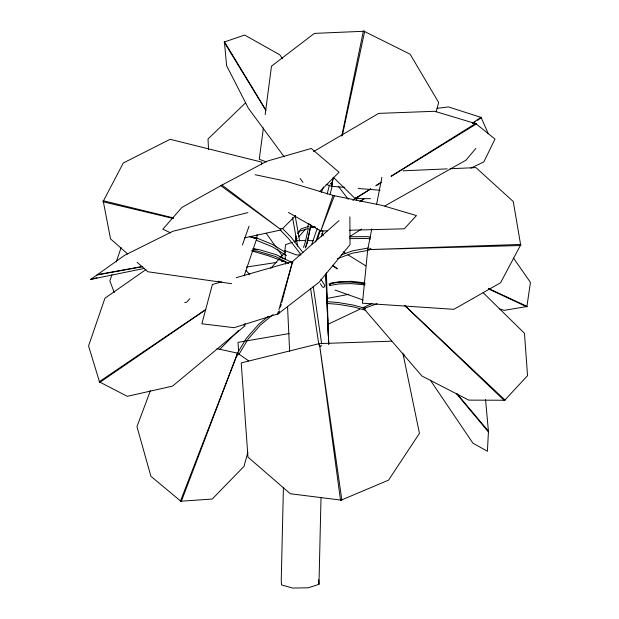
<?xml version="1.0" encoding="UTF-8"?>
<svg xmlns="http://www.w3.org/2000/svg" width="619" height="619" viewBox="0 0 619 619"><rect width="100%" height="100%" fill="white"/><g stroke="black" fill="none" stroke-linecap="round" stroke-linejoin="round"><path stroke-width="0.93" d="M236.891 356.428L236.945 354.045M283.409 487.555L281.25 580.336L281.552 584.955L292.725 588.05L308.223 587.802L318.971 584.359L321.013 497.777M257.086 234.493L256.839 238.346L244.172 275.873M261.62 164.05L261.744 162.124L170.124 139.298L123.297 162.99L102.986 201.755L173.343 218.492M285.336 259.276L284.933 250.625L285.475 244.706L292.385 242.346M310.405 224.937L309.964 229.595L306.753 243.631L305.229 247.964M310.854 224.968L307.287 242.725L305.763 247.058M295.317 241.596L296.052 235.893M296.872 238.253L296.625 240.157L297.6 246.153M263.392 127.932L259.276 159.284L266.487 161.992M265.141 114.623L271.501 66.163L314.367 33.387L364.699 31.236L342.384 135.252M371.771 228.968L367.717 249.619L362.463 303.217L453.812 309.33L500.601 282.759L520.919 244.42L367.717 249.619L520.749 245.534L513.283 201.554L475.949 167.602L450.075 168.747M376.553 204.564L381.892 177.344M333.184 177.785L331.428 186.311L344.775 187.395M341.758 136.103L363.392 30.95L410.142 54.209L438.662 102.514L436.163 111.838M333.254 177.8L331.428 186.311L326.02 184.284M308.239 228.999L305.028 243.035L303.503 247.368M327.165 194.118L329.238 185.731M329.997 194.737L332.07 186.35M279.509 310.846L278.774 313.64L234.083 327.683L201.864 323.783L212.402 284.5L221.617 281.854M280.5 307.125L281.243 304.331M281.73 302.467L292.586 261.528L338.988 220.689M247.855 452.419L244.002 466.347L212.255 499.038L180.408 501.251L237.626 353.155L216.929 348.69M278.395 311.481L277.606 314.259L318.978 282.365L350.021 244.698L349.89 216.874M278.921 309.632L292.586 261.528L236.365 277.629M317.694 238.741L320.139 230.763L321.795 230.407L322.979 231.483L321.354 236.798M317.207 228.558L311.86 243.979M319.752 230.051L315.605 242.06M111.969 274.588L109.834 280.902L114.252 292.501M116.248 261.961L121.138 247.523M326.406 303.202L326.948 301.623L338.616 302.598L353.526 305.128L365.605 308.455M242.424 244.992L249.055 226.183M365.001 284.856L350.965 283.603L338.895 283.959L329.881 285.444L330.732 283.146L339.738 281.668L351.816 281.312L364.916 282.875M150.394 390.705L136.961 426.677L150.928 476.305L181.243 501.56L237.626 353.155L248.676 360.923M307.511 226.925L308.927 223.374M321.369 192.285L323.497 186.953M321.346 345.178L320.588 346.779L318.824 344.775M237.441 353.217L246.339 338.33L258.734 324.271L268.29 316.317M238.756 354.718L248.157 339.003L260.545 324.944L273.049 314.545M403.495 356.513L404.586 354.942M297.484 233.502L301.391 228.682L308.587 226.477M298.281 233.139L299.96 231.073M475.849 148.444L465.906 160.228L384.856 205.957M270.758 268.36L278.999 259.075M280.894 256.931L284.067 253.357M294.203 241.928L295.472 240.505M298.637 236.93L305.608 229.069M189.809 298.706L186.613 302.265L184.694 302.451M219.466 349.658L238.47 330.569M243.894 325.114L245.248 323.745M282.643 228.55L295.557 215.667M320.031 191.248L339.065 172.252L311.264 148.459L266.897 161.211L220.821 185.685L280.508 229.339L221.989 185.05L181.854 207.489L162.843 229.223L170.72 232.899M330.105 184.168L331.389 182.899L332.302 185.414M245.364 103.064L208.015 138.965L208.526 149.465M352.892 200.548L355.585 198.018L358.146 197.182L356.026 200.107M308.363 228.009L307.148 228.868L300.857 230.794M144.591 268.36L90.622 279.424L97.376 274.689L142.78 266.441M145.976 269.551L104.944 298.203L88.563 345.944L99.698 382.472L205.74 309.717M359.778 201.732L364.529 198.413M472.312 123.282L481.025 117.208L488.267 133.712M360.552 201.229L364.506 198.498M472.877 123.583L475.245 121.943M477.62 120.303L481.574 117.571L448.427 106.917L437.068 108.348M205.64 309.593L99.172 381.784L127.305 396.322L172.554 386.124L245 325.787L244.234 324.047M349.371 236.814L361.527 229.1M333.316 177.274L355.159 198.56L370.735 188.857M375.648 185.793L381.389 182.218M391.223 176.09L475.655 123.49L494.983 139.058L483.849 161.869L470.897 168.128M355.159 198.56L370.735 188.973M376.468 185.437L381.389 182.412M391.223 176.353L476.475 123.87L434.724 111.281L378.689 113.385L313.554 151.578M368.707 250.277L371.021 248.884L369.729 248.211M327.497 324.549L359.794 309.229M362.409 307.991L372.011 303.434M341.177 255.02L352.637 250.811L368.173 248.041M337.278 258.719L352.257 253.21L367.794 250.44M377.095 303.697L363.802 308.533L421.934 376.019L468.792 400.129L505.197 400.245L404.826 305.538M294.118 241.758L297.569 240.582L305.856 240.629M90.622 279.424L97.044 277.73M247.871 212.596L172.918 231.251L124.628 255.291L96.904 275.022L142.463 266.673M244.613 237.835L281.289 229.912M253.527 238.137L255.848 237.673M327.343 298.381L348.814 294.327M289.274 333.525L238.021 342.369L238.648 351.987M246.408 267.068L276.732 262.41M281.467 261.682L284.314 261.249M291.975 262.371L292.919 262.263M403.116 170.821L447.197 168.871M391.672 341.185L319.381 343.599L241.224 362.896L247.956 457.07L290.28 493.745L341.881 500.222L319.381 343.599L340.535 500.407L388.539 480.158L419.45 433.354L402.876 353.163M327.497 230.817L320.781 230.988L288.392 212.449M349.573 230.237L404.261 228.806L416.455 215.574L382.024 205.376L333.053 195.472L320.781 230.988L334.368 195.805L285.854 181.181L255.129 174.72M349.836 236.752L367.763 236.628L370.557 237.255M349.727 238.617L367.655 238.493L370.495 238.98M307.689 240.636L313.214 240.667M300.865 254.912L296.261 254.881L284.933 250.625M357.078 198.575L370.518 198.684M315.195 227.057L310.39 226.98L315.218 227.15M252.908 249.093L258.402 249.411L276.515 254.811L291.371 262.232M358.122 188.47L380.051 190.242M327.025 303.434L338.701 304.409L353.611 306.939L365.69 310.266M251.956 250.494L257.481 251.128L275.587 256.529L288.686 263.477M365.055 283.819L350.075 282.032L338.005 282.388L328.991 283.873L329.881 285.444M231.576 283.672L147.864 271.764L137.101 262.278M249.333 236.566L256.839 238.346L249.341 236.512M173.444 217.927L103.164 200.718L110.538 238.888L127.769 254.061M253.055 248.482L257.473 249.767M251.902 250.95L268.692 255.848L286.071 262.309M499.587 308.889L504.098 310.359L527.233 306.467L488.67 288.562M334.987 290.04L362.958 299.952M279.393 256.924L285.475 259.191M256.723 238.029L272.453 244.412L285.258 252.273M256.343 240.273L272.074 246.656L286.481 255.5M488.406 288.849L526.87 306.846L530.437 282.372L513.522 258.115M343.05 251.786L345.495 253.295M347.932 254.804L365.844 265.868M332.612 265.242L337.278 268.553M332.48 265.528L337.107 268.932M404.756 305.569L504.392 400.586L527.543 375.663L524.479 333.324L483.091 292.648M218.917 281.134L220.271 282.504M246.045 270.395L249.759 274.72M456.737 393.467L488.461 431.211L487.416 451.251L472.955 443.219L430.306 380.12M456.365 393.529L488.499 432.054L485.544 399.611M338.338 186.273L348.211 199.272M284.206 156.862L248.32 108.178L226.608 65.645L224.38 41.643L265.915 110.143M300.153 178.496L303.008 182.357M266.147 233.177L276.19 247.314M277.304 248.884L282.326 255.949M302.97 252.591L291.139 237.317L282.86 228.736L280.67 228.604L280.337 230.106L288.624 238.686L300.455 253.96M282.481 58.79L279.803 54.805L244.644 35.059L224.132 42.061L265.791 110.344M321.702 233.471L323.311 235.862M320.882 279.154L324.898 285.599L323.83 287.417L322.383 286.968L320.371 283.742M299.65 241.031L295.178 215.892M296.725 240.868L292.57 217.594M313.229 286.349L321.601 343.452M310.599 288.578L318.692 343.855M318.669 579.732L318.971 584.359M285.429 261.195L285.56 264.073M287.533 306.335L289.638 351.468M327.706 321.029L325.834 273.923L328.72 344.133L327.389 303.65M327.776 322.956L328.271 335.452M328.387 338.338L328.619 344.102M326.383 272.847L327.327 301.724"/></g></svg>
